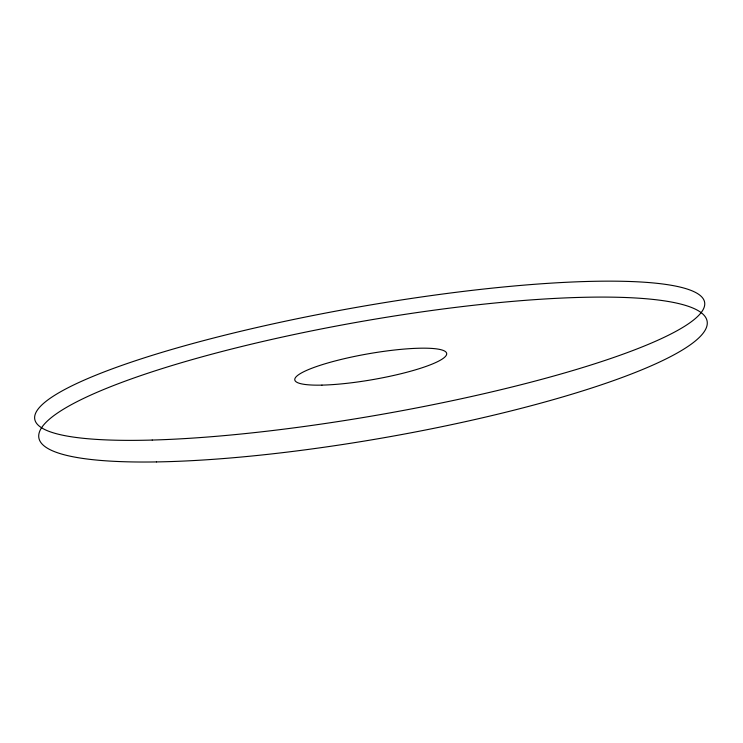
<?xml version="1.0" encoding="UTF-8"?>
<svg xmlns="http://www.w3.org/2000/svg" width="743" height="743" viewBox="0 0 743 743"><rect width="100%" height="100%" fill="white"/><g stroke="black" fill="none" stroke-linecap="round" stroke-linejoin="round"><path stroke-width="1.11" d="M156.42 461.923A339.189 59.199 -9.9 0 0 701.81 334.787A339.189 59.199 -9.9 0 0 260.737 341.956A339.189 59.199 -9.9 0 0 156.42 461.923M321.951 385.115A77.068 13.095 -9.9 0 0 445.549 356.296A77.068 13.095 -9.9 0 0 344.715 358.59A77.068 13.095 -9.9 0 0 321.951 385.115M152.204 440.051A339.96 54.861 -9.9 0 0 699.154 314.93A339.96 54.861 -9.9 0 0 257.765 327.301A339.96 54.861 -9.9 0 0 152.204 440.051"/></g></svg>
